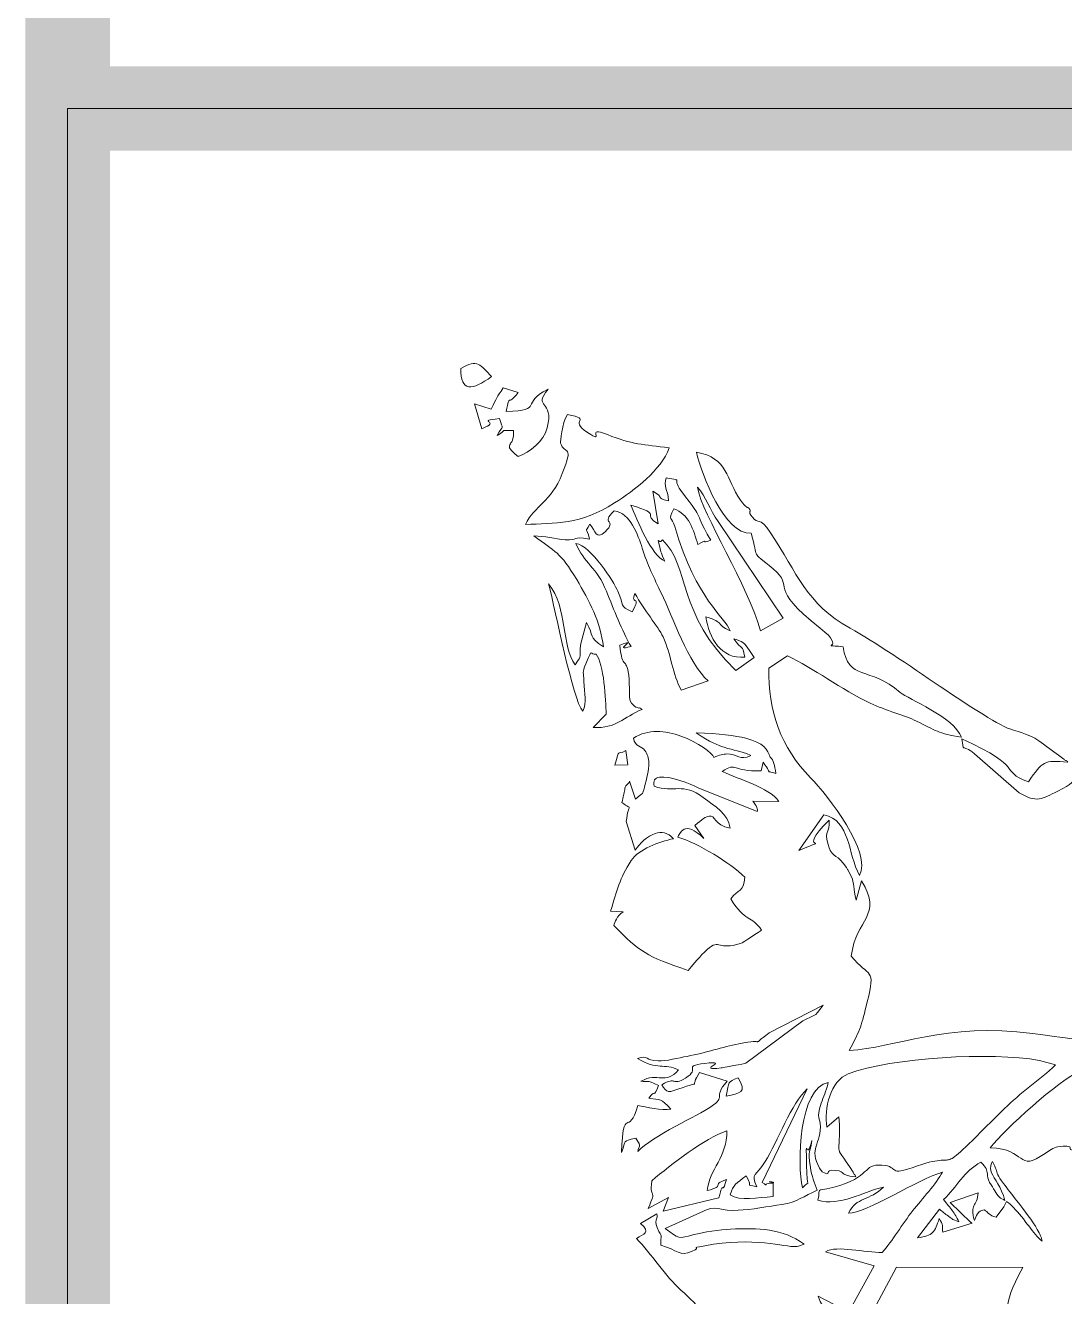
# Model space of a CAD drawing. Header units: millimetres. Extents: x 0 to 413, y 0 to 289.
# Drawn here: x 13.44 to 22.66, y 11.29 to 22.58 of the extents above; entities that cross this region are included whole.
import ezdxf

# ---------------------------------------------------------------- set-up
doc = ezdxf.new("R2010")
doc.units = ezdxf.units.MM
doc.layers.add('ШТАМП', color=7, linetype='Continuous', lineweight=5)

# ---------------------------------------------------------------- blocks, each defined once
blk = doc.blocks.new('A$C785F2B6D')
at = {"color": 0, "linetype": 'ByBlock', "lineweight": -2}
for points, knots in [([(14.379, 101.035), (15.373, 101.683), (15.583, 101.213), (16.231, 100.559), (16.231, 100.559), (15.057, 99.678), (14.357, 99.631), (14.379, 101.035)], [0, 0, 0, 0, 0.333333, 0.333333, 0.333333, 0.333333, 1, 1, 1, 1]), ([(16.216, 98.586), (16.542, 99.303), (16.522, 99.271), (16.939, 99.871), (16.939, 99.871), (16.939, 99.871), (17.824, 99.585), (17.824, 99.585), (17.824, 99.585), (17.152, 98.67), (17.348, 99.649), (17.115, 98.444), (17.115, 98.444), (19.478, 98.554), (17.878, 98.907), (19.636, 99.796), (19.636, 99.796), (18.648, 98.586), (20.05, 99.197), (19.579, 97.469), (19.579, 97.469), (19.356, 96.65), (18.551, 96), (17.837, 95.741), (17.837, 95.741), (16.776, 96.589), (17.642, 96.22), (17.547, 97.296), (17.547, 97.296), (16.596, 97.299), (17.262, 97.388), (16.574, 97.008), (16.574, 97.008), (16.944, 97.732), (16.949, 97.257), (16.702, 98.024), (16.702, 98.024), (15.167, 97.848), (16.902, 97.891), (15.645, 97.412), (15.645, 97.412), (15.645, 97.412), (15.209, 98.918), (15.209, 98.918), (15.209, 98.918), (15.209, 98.918), (16.216, 98.586), (16.216, 98.586)], [0, 0, 0, 0, 0.076923, 0.076923, 0.076923, 0.076923, 0.153846, 0.153846, 0.153846, 0.153846, 0.230769, 0.230769, 0.230769, 0.230769, 0.307692, 0.307692, 0.307692, 0.307692, 0.384615, 0.384615, 0.384615, 0.384615, 0.461538, 0.461538, 0.461538, 0.461538, 0.538462, 0.538462, 0.538462, 0.538462, 0.615385, 0.615385, 0.615385, 0.615385, 0.692308, 0.692308, 0.692308, 0.692308, 0.769231, 0.769231, 0.769231, 0.769231, 0.846154, 0.846154, 0.846154, 0.846154, 1, 1, 1, 1]), ([(23.213, 97.057), (24.682, 96.453), (25.374, 96.468), (26.926, 96.26), (26.926, 96.26), (26.429, 94.904), (24.853, 93.72), (23.632, 92.938), (23.632, 92.938), (21.573, 91.621), (20.041, 91.728), (18.264, 91.64), (18.264, 91.64), (18.832, 92.804), (19.784, 92.944), (20.491, 94.704), (20.491, 94.704), (21.213, 96.5), (20.617, 95.829), (20.388, 96.535), (20.388, 96.535), (20.355, 96.637), (20.461, 97.713), (20.807, 98.276), (20.807, 98.276), (22.405, 97.926), (20.786, 97.974), (22.009, 97.184), (22.009, 97.184), (23.173, 96.432), (21.778, 97.646), (23.213, 97.057)], [0, 0, 0, 0, 0.111111, 0.111111, 0.111111, 0.111111, 0.222222, 0.222222, 0.222222, 0.222222, 0.333333, 0.333333, 0.333333, 0.333333, 0.444444, 0.444444, 0.444444, 0.444444, 0.555556, 0.555556, 0.555556, 0.555556, 0.666667, 0.666667, 0.666667, 0.666667, 0.777778, 0.777778, 0.777778, 0.777778, 1, 1, 1, 1]), ([(31.85, 91.11), (30.25, 91.027), (28.89, 94.624), (28.561, 96), (28.561, 96), (30.477, 95.663), (30.343, 94.373), (31.207, 93.113), (31.207, 93.113), (31.568, 92.585), (31.659, 92.702), (31.723, 92.62), (31.723, 92.62), (31.927, 92.364), (31.599, 92.515), (31.933, 92.074), (31.933, 92.074), (32.284, 91.613), (32.332, 92.188), (33.032, 91.134), (33.032, 91.134), (34.643, 88.71), (35.163, 86.859), (37.815, 85.397), (37.815, 85.397), (40.807, 83.747), (45.995, 79.748), (47.648, 79.25), (47.648, 79.25), (49.264, 78.763), (48.766, 78.833), (50.686, 77.518), (50.686, 77.518), (50.711, 77.501), (50.787, 77.384), (50.804, 77.423), (50.804, 77.423), (50.822, 77.46), (50.885, 77.362), (50.919, 77.325), (50.919, 77.325), (49.477, 77.456), (49.428, 77.393), (48.544, 76.139), (48.544, 76.139), (46.666, 76.871), (48.518, 76.908), (44.532, 78.741), (44.532, 78.741), (44.703, 77.808), (44.453, 78.524), (45.308, 77.825), (45.308, 77.825), (45.308, 77.825), (47.997, 75.489), (47.997, 75.489), (47.997, 75.489), (49.061, 74.85), (49.338, 75.104), (50.327, 75.588), (50.327, 75.588), (52.026, 76.419), (50.921, 76.43), (51.863, 77.463), (51.863, 77.463), (52.429, 76.472), (51.459, 72.797), (51.474, 71.423), (51.474, 71.423), (52.656, 70.497), (52.781, 71.487), (54.386, 70.211), (54.386, 70.211), (54.481, 68.413), (53.87, 67.465), (55.256, 65.863), (55.256, 65.863), (55.256, 65.863), (58.246, 63.141), (58.246, 63.141), (58.246, 63.141), (51.088, 60.52), (54.147, 60.254), (48.8, 60.984), (48.8, 60.984), (43.635, 61.688), (40.454, 60.092), (37.76, 59.964), (37.76, 59.964), (38.453, 61.234), (38.493, 61.457), (38.847, 62.884), (38.847, 62.884), (39.372, 64.995), (38.968, 64.312), (37.881, 65.641), (37.881, 65.641), (38.167, 67.979), (39.824, 68.02), (38.503, 70.173), (38.503, 70.173), (38.503, 70.173), (38.187, 69.015), (38.187, 69.015), (38.187, 69.015), (37.993, 69.753), (38.071, 70.026), (37.898, 70.43), (37.898, 70.43), (37.898, 70.43), (37.682, 70.834), (37.682, 70.834), (37.682, 70.834), (37.656, 70.877), (37.626, 70.941), (37.598, 70.984), (37.598, 70.984), (37.051, 71.826), (36.787, 71.506), (36.525, 72.238), (36.525, 72.238), (36.514, 72.267), (36.497, 72.333), (36.489, 72.364), (36.489, 72.364), (36.23, 73.338), (36.613, 72.964), (36.56, 73.844), (36.56, 73.844), (34.363, 71.684), (37.011, 72.943), (34.728, 72.009), (34.728, 72.009), (34.728, 72.009), (36.238, 74.163), (36.238, 74.163), (36.238, 74.163), (37.835, 73.812), (37.666, 71.832), (38.38, 70.505), (38.38, 70.505), (39.154, 71.871), (36.497, 75.308), (35.434, 76.393), (35.434, 76.393), (33.652, 78.211), (32.859, 80.42), (32.921, 82.996), (32.921, 82.996), (32.921, 82.996), (34.05, 83.725), (34.05, 83.725), (34.05, 83.725), (35.564, 83.026), (37.306, 81.687), (39.025, 80.877), (39.025, 80.877), (39.966, 80.434), (41.093, 80.152), (41.819, 79.799), (41.819, 79.799), (42.998, 79.225), (43.08, 79.06), (44.515, 78.838), (44.515, 78.838), (44.07, 80.033), (41.304, 81.13), (40.838, 81.531), (40.838, 81.531), (38.973, 83.134), (37.697, 82.185), (37.397, 84.281), (37.397, 84.281), (35.698, 84.446), (37.743, 84.048), (36.022, 85.395), (36.022, 85.395), (32.727, 87.976), (34.571, 87.813), (33.185, 88.963), (33.185, 88.963), (31.73, 90.17), (32.388, 89.441), (31.85, 91.11)], [0, 0, 0, 0, 0.021277, 0.021277, 0.021277, 0.021277, 0.042553, 0.042553, 0.042553, 0.042553, 0.06383, 0.06383, 0.06383, 0.06383, 0.085106, 0.085106, 0.085106, 0.085106, 0.106383, 0.106383, 0.106383, 0.106383, 0.12766, 0.12766, 0.12766, 0.12766, 0.148936, 0.148936, 0.148936, 0.148936, 0.170213, 0.170213, 0.170213, 0.170213, 0.191489, 0.191489, 0.191489, 0.191489, 0.212766, 0.212766, 0.212766, 0.212766, 0.234043, 0.234043, 0.234043, 0.234043, 0.255319, 0.255319, 0.255319, 0.255319, 0.276596, 0.276596, 0.276596, 0.276596, 0.297872, 0.297872, 0.297872, 0.297872, 0.319149, 0.319149, 0.319149, 0.319149, 0.340426, 0.340426, 0.340426, 0.340426, 0.361702, 0.361702, 0.361702, 0.361702, 0.382979, 0.382979, 0.382979, 0.382979, 0.404255, 0.404255, 0.404255, 0.404255, 0.425532, 0.425532, 0.425532, 0.425532, 0.446809, 0.446809, 0.446809, 0.446809, 0.468085, 0.468085, 0.468085, 0.468085, 0.489362, 0.489362, 0.489362, 0.489362, 0.510638, 0.510638, 0.510638, 0.510638, 0.531915, 0.531915, 0.531915, 0.531915, 0.553191, 0.553191, 0.553191, 0.553191, 0.574468, 0.574468, 0.574468, 0.574468, 0.595745, 0.595745, 0.595745, 0.595745, 0.617021, 0.617021, 0.617021, 0.617021, 0.638298, 0.638298, 0.638298, 0.638298, 0.659574, 0.659574, 0.659574, 0.659574, 0.680851, 0.680851, 0.680851, 0.680851, 0.702128, 0.702128, 0.702128, 0.702128, 0.723404, 0.723404, 0.723404, 0.723404, 0.744681, 0.744681, 0.744681, 0.744681, 0.765957, 0.765957, 0.765957, 0.765957, 0.787234, 0.787234, 0.787234, 0.787234, 0.808511, 0.808511, 0.808511, 0.808511, 0.829787, 0.829787, 0.829787, 0.829787, 0.851064, 0.851064, 0.851064, 0.851064, 0.87234, 0.87234, 0.87234, 0.87234, 0.893617, 0.893617, 0.893617, 0.893617, 0.914894, 0.914894, 0.914894, 0.914894, 0.93617, 0.93617, 0.93617, 0.93617, 0.957447, 0.957447, 0.957447, 0.957447, 1, 1, 1, 1]), ([(26.891, 93.063), (26.819, 93.827), (26.571, 93.908), (26.741, 94.449), (26.741, 94.449), (27.899, 94.21), (27, 94.543), (27.633, 93.69), (27.633, 93.69), (29.268, 91.486), (28.175, 92.924), (29.421, 90.692), (29.421, 90.692), (28.71, 90.399), (29.428, 90.885), (28.646, 90.433), (28.646, 90.433), (28.396, 91.319), (28.101, 92.297), (27.197, 92.582), (27.197, 92.582), (26.845, 91.808), (27.066, 92.166), (27.258, 91.523), (27.258, 91.523), (28.6, 87.044), (30.247, 86.122), (30.596, 85.237), (30.596, 85.237), (29.662, 85.661), (30.337, 85.701), (29.132, 86.087), (29.132, 86.087), (29.307, 84.81), (30.037, 83.528), (31.483, 83.651), (31.483, 83.651), (31.304, 84.541), (31.333, 83.96), (30.818, 84.746), (30.818, 84.746), (31.418, 84.545), (31.27, 84.753), (32.045, 83.64), (32.045, 83.64), (32.045, 83.64), (30.944, 82.855), (30.944, 82.855), (30.944, 82.855), (27.338, 86.263), (28.187, 89.175), (26.512, 90.709), (26.512, 90.709), (26.257, 90.354), (26.156, 91.22), (26.419, 89.986), (26.419, 89.986), (26.422, 89.973), (26.631, 89.517), (26.66, 89.437), (26.66, 89.437), (25.88, 89.731), (24.969, 91.931), (24.617, 92.814), (24.617, 92.814), (26.638, 92.205), (25.203, 92.286), (26.26, 91.682), (26.26, 91.682), (26.26, 91.682), (25.934, 93.653), (25.934, 93.653), (25.934, 93.653), (26.734, 93.211), (26.012, 93.268), (26.891, 93.063)], [0, 0, 0, 0, 0.05, 0.05, 0.05, 0.05, 0.1, 0.1, 0.1, 0.1, 0.15, 0.15, 0.15, 0.15, 0.2, 0.2, 0.2, 0.2, 0.25, 0.25, 0.25, 0.25, 0.3, 0.3, 0.3, 0.3, 0.35, 0.35, 0.35, 0.35, 0.4, 0.4, 0.4, 0.4, 0.45, 0.45, 0.45, 0.45, 0.5, 0.5, 0.5, 0.5, 0.55, 0.55, 0.55, 0.55, 0.6, 0.6, 0.6, 0.6, 0.65, 0.65, 0.65, 0.65, 0.7, 0.7, 0.7, 0.7, 0.75, 0.75, 0.75, 0.75, 0.8, 0.8, 0.8, 0.8, 0.85, 0.85, 0.85, 0.85, 0.9, 0.9, 0.9, 0.9, 1, 1, 1, 1]), ([(32.412, 85.238), (31.707, 87.94), (28.909, 92.225), (28.621, 93.898), (28.621, 93.898), (29.169, 93.292), (29.333, 92.547), (29.868, 91.82), (29.868, 91.82), (29.868, 91.82), (33.786, 86), (33.786, 86), (33.786, 86), (33.786, 86), (32.412, 85.238), (32.412, 85.238)], [0, 0, 0, 0, 0.2, 0.2, 0.2, 0.2, 0.4, 0.4, 0.4, 0.4, 0.6, 0.6, 0.6, 0.6, 1, 1, 1, 1]), ([(22.155, 91.659), (22.483, 91.258), (22.53, 90.685), (23.064, 91.202), (23.064, 91.202), (23.864, 91.975), (22.71, 91.61), (23.617, 92.473), (23.617, 92.473), (24.586, 92.328), (25.04, 91.023), (25.299, 90.211), (25.299, 90.211), (25.616, 89.217), (26.005, 88.438), (26.453, 87.496), (26.453, 87.496), (27.1, 86.135), (28.095, 83.252), (29.278, 82.218), (29.278, 82.218), (29.278, 82.218), (27.653, 81.663), (27.653, 81.663), (27.653, 81.663), (27.122, 82.589), (27.033, 83.871), (26.556, 84.869), (26.556, 84.869), (26.23, 85.552), (25.406, 86.465), (24.862, 87.488), (24.862, 87.488), (24.554, 86.7), (25.288, 87.487), (24.698, 86.377), (24.698, 86.377), (23.886, 86.741), (24.25, 86.734), (23.841, 87.622), (23.841, 87.622), (23.59, 88.168), (22.214, 90.371), (21.311, 90.496), (21.311, 90.496), (21.783, 89.325), (22.57, 89.059), (23.15, 87.621), (23.15, 87.621), (23.6, 86.504), (24.068, 85.264), (24.627, 84.295), (24.627, 84.295), (23.375, 83.964), (25.245, 84.845), (23.943, 84.373), (23.943, 84.373), (24.1, 82.783), (24.396, 83.801), (24.516, 82.305), (24.516, 82.305), (24.539, 82.026), (24.497, 81.217), (24.581, 81.029), (24.581, 81.029), (24.778, 80.589), (25.101, 80.587), (25.102, 80.588), (25.102, 80.588), (25.128, 80.637), (25.228, 80.541), (25.287, 80.508), (25.287, 80.508), (24.162, 80.035), (23.74, 79.345), (22.351, 79.417), (22.351, 79.417), (22.351, 79.417), (23.13, 80.217), (23.13, 80.217), (23.13, 80.217), (23.11, 81.092), (22.999, 83.252), (22.522, 83.825), (22.522, 83.825), (22.127, 83.758), (22.355, 84.334), (21.908, 83.247), (21.908, 83.247), (21.671, 82.672), (21.773, 82.784), (21.795, 82.189), (21.795, 82.189), (21.824, 81.427), (21.97, 80.935), (21.72, 80.393), (21.72, 80.393), (21.098, 81.143), (20.117, 86.357), (19.663, 88.074), (19.663, 88.074), (20.847, 86.589), (20.412, 84.3), (21.263, 83.198), (21.263, 83.198), (21.741, 83.857), (21.457, 83.53), (21.613, 84.481), (21.613, 84.481), (21.613, 84.481), (21.942, 85.744), (21.942, 85.744), (21.942, 85.744), (22.438, 84.876), (22.016, 84.901), (22.962, 84.278), (22.962, 84.278), (22.793, 85.754), (22.109, 87.055), (21.354, 88.323), (21.354, 88.323), (20.348, 90.011), (20.071, 89.977), (18.783, 90.957), (18.783, 90.957), (19.429, 90.955), (20.049, 90.763), (20.667, 90.721), (20.667, 90.721), (21.529, 90.663), (20.997, 90.981), (22.126, 90.756), (22.126, 90.756), (21.934, 91.595), (21.808, 91.072), (22.155, 91.659)], [0, 0, 0, 0, 0.028571, 0.028571, 0.028571, 0.028571, 0.057143, 0.057143, 0.057143, 0.057143, 0.085714, 0.085714, 0.085714, 0.085714, 0.114286, 0.114286, 0.114286, 0.114286, 0.142857, 0.142857, 0.142857, 0.142857, 0.171429, 0.171429, 0.171429, 0.171429, 0.2, 0.2, 0.2, 0.2, 0.228571, 0.228571, 0.228571, 0.228571, 0.257143, 0.257143, 0.257143, 0.257143, 0.285714, 0.285714, 0.285714, 0.285714, 0.314286, 0.314286, 0.314286, 0.314286, 0.342857, 0.342857, 0.342857, 0.342857, 0.371429, 0.371429, 0.371429, 0.371429, 0.4, 0.4, 0.4, 0.4, 0.428571, 0.428571, 0.428571, 0.428571, 0.457143, 0.457143, 0.457143, 0.457143, 0.485714, 0.485714, 0.485714, 0.485714, 0.514286, 0.514286, 0.514286, 0.514286, 0.542857, 0.542857, 0.542857, 0.542857, 0.571429, 0.571429, 0.571429, 0.571429, 0.6, 0.6, 0.6, 0.6, 0.628571, 0.628571, 0.628571, 0.628571, 0.657143, 0.657143, 0.657143, 0.657143, 0.685714, 0.685714, 0.685714, 0.685714, 0.714286, 0.714286, 0.714286, 0.714286, 0.742857, 0.742857, 0.742857, 0.742857, 0.771429, 0.771429, 0.771429, 0.771429, 0.8, 0.8, 0.8, 0.8, 0.828571, 0.828571, 0.828571, 0.828571, 0.857143, 0.857143, 0.857143, 0.857143, 0.885714, 0.885714, 0.885714, 0.885714, 0.914286, 0.914286, 0.914286, 0.914286, 0.942857, 0.942857, 0.942857, 0.942857, 1, 1, 1, 1]), ([(24.784, 78.78), (25.626, 79.341), (26.706, 79.226), (27.632, 78.895), (27.632, 78.895), (28.677, 78.522), (29.526, 77.875), (29.616, 77.612), (29.616, 77.612), (29.938, 77.759), (30.185, 77.814), (30.385, 77.821), (30.385, 77.821), (31.018, 77.842), (31.194, 77.375), (31.829, 77.737), (31.829, 77.737), (31.134, 78.063), (30.867, 78), (30.225, 78.227), (30.225, 78.227), (29.853, 78.359), (29.411, 78.506), (28.538, 79.101), (28.538, 79.101), (29.946, 79.045), (30.888, 78.928), (31.528, 78.767), (31.528, 78.767), (32.624, 78.493), (32.839, 78.087), (33.001, 77.623), (33.001, 77.623), (33.213, 77.433), (33.273, 77.14), (33.345, 76.639), (33.345, 76.639), (32.58, 76.922), (33.246, 76.397), (32.581, 77.332), (32.581, 77.332), (32.581, 77.332), (32.464, 76.809), (32.464, 76.809), (32.464, 76.809), (30.612, 76.747), (31.066, 77.366), (30.106, 76.774), (30.106, 76.774), (31.201, 76.244), (32.85, 75.85), (33.534, 74.961), (33.534, 74.961), (33.534, 74.961), (31.952, 74.976), (31.952, 74.976), (31.952, 74.976), (32.189, 74.714), (32.276, 74.452), (32.229, 74.36), (32.229, 74.36), (32.229, 74.36), (28.672, 75.79), (28.672, 75.79), (28.672, 75.79), (28.201, 76.023), (26.953, 76.519), (26.342, 76.423), (26.342, 76.423), (26.071, 76.381), (25.925, 76.222), (26.024, 75.874), (26.024, 75.874), (27.242, 75.438), (27.721, 76.157), (28.978, 75.195), (28.978, 75.195), (29.682, 74.656), (30.471, 74.231), (30.59, 73.36), (30.59, 73.36), (29.611, 73.511), (29.721, 74.172), (29.321, 74.084), (29.321, 74.084), (29.158, 74.049), (28.909, 73.888), (28.466, 73.517), (28.466, 73.517), (28.466, 73.517), (29.016, 72.727), (29.016, 72.727), (29.016, 72.727), (28.421, 73.323), (28.052, 73.388), (27.82, 73.285), (27.82, 73.285), (27.578, 73.177), (27.486, 72.882), (27.445, 72.817), (27.445, 72.817), (28.052, 72.635), (28.847, 72.245), (29.603, 71.787), (29.603, 71.787), (30.331, 71.347), (31.023, 70.843), (31.477, 70.402), (31.477, 70.402), (31.407, 69.461), (31.056, 69.707), (30.629, 69.096), (30.629, 69.096), (31.485, 67.666), (31.89, 68.124), (32.479, 67.207), (32.479, 67.207), (32.401, 67.145), (31.369, 66.459), (31.22, 66.409), (31.22, 66.409), (29.877, 65.958), (29.979, 66.721), (29.233, 66.065), (29.233, 66.065), (28.977, 65.84), (28.62, 65.448), (28.07, 64.781), (28.07, 64.781), (25.525, 65.638), (25.178, 65.89), (23.59, 67.484), (23.59, 67.484), (23.671, 67.697), (23.753, 68.055), (24.149, 68.31), (24.149, 68.31), (24.149, 68.31), (23.394, 68.348), (23.394, 68.348), (23.394, 68.348), (23.779, 69.61), (23.932, 70.323), (24.638, 71.401), (24.638, 71.401), (25.083, 72.081), (26.339, 72.545), (27.174, 72.717), (27.174, 72.717), (26.846, 73.097), (26.455, 73.153), (26.079, 73.031), (26.079, 73.031), (25.605, 72.877), (25.154, 72.441), (24.885, 72.02), (24.885, 72.02), (24.885, 72.02), (24.343, 73.751), (24.343, 73.751), (24.343, 73.751), (24.444, 74.985), (24.813, 74.352), (24.069, 74.905), (24.069, 74.905), (24.179, 75.249), (24.181, 75.423), (24.258, 75.663), (24.258, 75.663), (24.196, 75.94), (24.481, 75.97), (24.538, 76.18), (24.538, 76.18), (24.538, 76.18), (24.893, 75.09), (24.893, 75.09), (24.893, 75.09), (25.427, 75.557), (25.292, 75.317), (25.43, 75.815), (25.43, 75.815), (25.575, 76.34), (25.716, 76.842), (25.702, 77.284), (25.702, 77.284), (25.693, 77.561), (25.624, 77.814), (25.458, 78.035), (25.458, 78.035), (25.242, 78.301), (24.856, 78.234), (24.784, 78.78)], [0, 0, 0, 0, 0.020408, 0.020408, 0.020408, 0.020408, 0.040816, 0.040816, 0.040816, 0.040816, 0.061224, 0.061224, 0.061224, 0.061224, 0.081633, 0.081633, 0.081633, 0.081633, 0.102041, 0.102041, 0.102041, 0.102041, 0.122449, 0.122449, 0.122449, 0.122449, 0.142857, 0.142857, 0.142857, 0.142857, 0.163265, 0.163265, 0.163265, 0.163265, 0.183673, 0.183673, 0.183673, 0.183673, 0.204082, 0.204082, 0.204082, 0.204082, 0.22449, 0.22449, 0.22449, 0.22449, 0.244898, 0.244898, 0.244898, 0.244898, 0.265306, 0.265306, 0.265306, 0.265306, 0.285714, 0.285714, 0.285714, 0.285714, 0.306122, 0.306122, 0.306122, 0.306122, 0.326531, 0.326531, 0.326531, 0.326531, 0.346939, 0.346939, 0.346939, 0.346939, 0.367347, 0.367347, 0.367347, 0.367347, 0.387755, 0.387755, 0.387755, 0.387755, 0.408163, 0.408163, 0.408163, 0.408163, 0.428571, 0.428571, 0.428571, 0.428571, 0.44898, 0.44898, 0.44898, 0.44898, 0.469388, 0.469388, 0.469388, 0.469388, 0.489796, 0.489796, 0.489796, 0.489796, 0.510204, 0.510204, 0.510204, 0.510204, 0.530612, 0.530612, 0.530612, 0.530612, 0.55102, 0.55102, 0.55102, 0.55102, 0.571429, 0.571429, 0.571429, 0.571429, 0.591837, 0.591837, 0.591837, 0.591837, 0.612245, 0.612245, 0.612245, 0.612245, 0.632653, 0.632653, 0.632653, 0.632653, 0.653061, 0.653061, 0.653061, 0.653061, 0.673469, 0.673469, 0.673469, 0.673469, 0.693878, 0.693878, 0.693878, 0.693878, 0.714286, 0.714286, 0.714286, 0.714286, 0.734694, 0.734694, 0.734694, 0.734694, 0.755102, 0.755102, 0.755102, 0.755102, 0.77551, 0.77551, 0.77551, 0.77551, 0.795918, 0.795918, 0.795918, 0.795918, 0.816327, 0.816327, 0.816327, 0.816327, 0.836735, 0.836735, 0.836735, 0.836735, 0.857143, 0.857143, 0.857143, 0.857143, 0.877551, 0.877551, 0.877551, 0.877551, 0.897959, 0.897959, 0.897959, 0.897959, 0.918367, 0.918367, 0.918367, 0.918367, 0.938776, 0.938776, 0.938776, 0.938776, 0.959184, 0.959184, 0.959184, 0.959184, 1, 1, 1, 1]), ([(23.658, 77.15), (23.999, 78.267), (23.702, 77.672), (24.319, 78.035), (24.319, 78.035), (24.319, 78.035), (24.444, 77.168), (24.444, 77.168), (24.444, 77.168), (24.444, 77.168), (23.658, 77.15), (23.658, 77.15)], [0, 0, 0, 0, 0.25, 0.25, 0.25, 0.25, 0.5, 0.5, 0.5, 0.5, 1, 1, 1, 1]), ([(25.02, 59.479), (25.706, 59.704), (25.46, 59.356), (26.261, 59.33), (26.261, 59.33), (26.716, 59.315), (27.525, 59.518), (28.005, 59.609), (28.005, 59.609), (29.133, 59.822), (30.134, 60.174), (31.111, 60.371), (31.111, 60.371), (32.898, 60.731), (31.713, 60.105), (32.937, 61.029), (32.937, 61.029), (32.937, 61.029), (36.184, 62.692), (36.184, 62.692), (36.184, 62.692), (35.622, 61.867), (35.685, 62.161), (34.972, 61.746), (34.972, 61.746), (34.972, 61.746), (31.536, 59.192), (31.536, 59.192), (31.536, 59.192), (31.525, 59.189), (30.09, 58.914), (30.047, 58.909), (30.047, 58.909), (28.404, 58.718), (30.754, 59.406), (29.065, 59.184), (29.065, 59.184), (27.654, 58.999), (28.875, 58.897), (27.913, 58.303), (27.913, 58.303), (27.058, 57.775), (27.41, 58.452), (26.476, 57.899), (26.476, 57.899), (26.821, 57.4), (26.779, 57.383), (27.771, 57.74), (27.771, 57.74), (28.946, 58.164), (28.079, 57.609), (28.753, 58.64), (28.753, 58.64), (28.753, 58.64), (30.408, 58.11), (30.408, 58.11), (30.408, 58.11), (29.481, 57.033), (30.434, 57.27), (29.434, 56.568), (29.434, 56.568), (28.729, 56.074), (25.871, 54.796), (25.043, 53.884), (25.043, 53.884), (25.082, 54.283), (25.315, 54.063), (24.915, 54.684), (24.915, 54.684), (24.051, 54.446), (24.376, 54.618), (24.047, 53.82), (24.047, 53.82), (24.179, 56.738), (24.477, 54.67), (25.034, 56.644), (25.034, 56.644), (25.519, 56.56), (26.489, 56.325), (27.029, 56.422), (27.029, 56.422), (26.396, 57.096), (26.424, 56.99), (25.707, 57.089), (25.707, 57.089), (26.122, 57.729), (25.927, 56.959), (26.281, 57.851), (26.281, 57.851), (25.484, 58.256), (25.664, 58.01), (25.223, 58.11), (25.223, 58.11), (26.257, 58.686), (26.681, 57.845), (27.494, 58.794), (27.494, 58.794), (26.593, 59.23), (26.225, 58.739), (25.02, 59.479)], [0, 0, 0, 0, 0.038462, 0.038462, 0.038462, 0.038462, 0.076923, 0.076923, 0.076923, 0.076923, 0.115385, 0.115385, 0.115385, 0.115385, 0.153846, 0.153846, 0.153846, 0.153846, 0.192308, 0.192308, 0.192308, 0.192308, 0.230769, 0.230769, 0.230769, 0.230769, 0.269231, 0.269231, 0.269231, 0.269231, 0.307692, 0.307692, 0.307692, 0.307692, 0.346154, 0.346154, 0.346154, 0.346154, 0.384615, 0.384615, 0.384615, 0.384615, 0.423077, 0.423077, 0.423077, 0.423077, 0.461538, 0.461538, 0.461538, 0.461538, 0.5, 0.5, 0.5, 0.5, 0.538462, 0.538462, 0.538462, 0.538462, 0.576923, 0.576923, 0.576923, 0.576923, 0.615385, 0.615385, 0.615385, 0.615385, 0.653846, 0.653846, 0.653846, 0.653846, 0.692308, 0.692308, 0.692308, 0.692308, 0.730769, 0.730769, 0.730769, 0.730769, 0.769231, 0.769231, 0.769231, 0.769231, 0.807692, 0.807692, 0.807692, 0.807692, 0.846154, 0.846154, 0.846154, 0.846154, 0.884615, 0.884615, 0.884615, 0.884615, 0.923077, 0.923077, 0.923077, 0.923077, 1, 1, 1, 1]), ([(36.5, 58.03), (36.361, 57.445), (36.212, 57.211), (36.073, 56.783), (36.073, 56.783), (35.739, 55.758), (36.042, 56.012), (36.025, 55.357), (36.025, 55.357), (35.993, 54.186), (35.245, 53.954), (36.129, 52.648), (36.129, 52.648), (36.777, 52.327), (36.163, 52.837), (36.951, 52.741), (36.951, 52.741), (37.643, 52.657), (37.029, 52.47), (38.154, 52.347), (38.154, 52.347), (38.135, 52.397), (38.094, 52.523), (38.081, 52.49), (38.081, 52.49), (38.068, 52.456), (38.021, 52.604), (38.002, 52.632), (38.002, 52.632), (36.645, 54.69), (37.328, 53.216), (37.143, 55.965), (37.143, 55.965), (37.143, 55.965), (36.413, 55.336), (36.413, 55.336), (36.413, 55.336), (36.229, 56.456), (36.63, 58.151), (37.701, 58.556), (37.701, 58.556), (40.31, 59.542), (46.325, 59.893), (49.221, 59.361), (49.221, 59.361), (49.221, 59.361), (50.185, 59.091), (50.185, 59.091), (50.185, 59.091), (49.241, 58.215), (48.036, 57.383), (47.105, 56.46), (47.105, 56.46), (42.538, 51.934), (44.815, 54.049), (41.874, 53.009), (41.874, 53.009), (39.929, 52.32), (40.863, 52.983), (39.73, 53.057), (39.73, 53.057), (38.531, 53.134), (39.14, 52.337), (36.783, 51.712), (36.783, 51.712), (35.598, 51.398), (36.104, 51.813), (35.863, 50.941), (35.863, 50.941), (37.217, 50.57), (38.571, 51.433), (39.817, 51.74), (39.817, 51.74), (39.02, 50.895), (38.164, 51.155), (37.727, 50.168), (37.727, 50.168), (38.757, 50.15), (41.916, 52.202), (43.38, 52.637), (43.38, 52.637), (43.001, 51.938), (42.134, 51.002), (41.596, 50.325), (41.596, 50.325), (40.957, 49.521), (40.367, 48.481), (39.749, 47.802), (39.749, 47.802), (38.736, 47.768), (37.025, 48.252), (36.34, 47.844), (36.34, 47.844), (36.34, 47.844), (39.265, 46.99), (39.265, 46.99), (39.265, 46.99), (39.265, 46.99), (37.73, 44.219), (37.73, 44.219), (37.73, 44.219), (37.73, 44.219), (35.899, 45.159), (35.899, 45.159), (35.899, 45.159), (36.19, 44.246), (36.722, 44.148), (37.267, 43.503), (37.267, 43.503), (37.012, 42.556), (36.705, 42.404), (36.385, 41.599), (36.385, 41.599), (36.133, 40.965), (35.907, 40.234), (35.688, 39.571), (35.688, 39.571), (35.452, 38.858), (35.21, 38.242), (35.004, 37.502), (35.004, 37.502), (34.85, 36.949), (34.666, 35.99), (34.356, 35.612), (34.356, 35.612), (34.119, 35.324), (33.808, 35.375), (33.379, 36.205), (33.379, 36.205), (32.045, 38.791), (32.476, 38.786), (30.12, 42.548), (30.12, 42.548), (29.298, 43.859), (28.761, 44.513), (27.631, 45.533), (27.631, 45.533), (26.719, 46.356), (25.837, 47.726), (24.961, 48.637), (24.961, 48.637), (25.353, 48.919), (25.887, 48.984), (25.19, 49.546), (25.19, 49.546), (25.19, 49.546), (26.187, 50.119), (26.187, 50.119), (26.187, 50.119), (26.289, 49.787), (25.918, 49.78), (26.307, 49.067), (26.307, 49.067), (26.537, 48.645), (26.401, 48.923), (26.424, 48.231), (26.424, 48.231), (27.466, 47.965), (27.518, 47.502), (28.302, 47.867), (28.302, 47.867), (28.984, 48.184), (28.008, 47.995), (29.067, 48.201), (29.067, 48.201), (31.951, 48.764), (33.945, 48.114), (34.53, 48.148), (34.53, 48.148), (34.584, 48.151), (34.656, 48.169), (34.704, 48.176), (34.704, 48.176), (34.704, 48.176), (35.046, 48.296), (35.046, 48.296), (35.046, 48.296), (33.746, 49.251), (32.273, 49.274), (30.615, 49.199), (30.615, 49.199), (29.973, 49.17), (29.003, 49.029), (28.411, 48.87), (28.411, 48.87), (27.448, 48.613), (27.546, 48.598), (26.673, 49.244), (26.673, 49.244), (26.673, 49.244), (29.208, 50.387), (29.208, 50.387), (29.208, 50.387), (29.879, 50.599), (29.974, 50.277), (31.076, 50.335), (31.076, 50.335), (31.814, 50.375), (32.94, 50.575), (33.705, 50.686), (33.705, 50.686), (34.672, 50.826), (34.993, 51.201), (35.838, 51.54), (35.838, 51.54), (35.673, 51.986), (35.494, 52.41), (35.426, 52.911), (35.426, 52.911), (35.258, 54.147), (35.415, 53.633), (35.516, 54.546), (35.516, 54.546), (35.139, 52.987), (35.152, 55.467), (35.207, 52.58), (35.207, 52.58), (35.227, 51.506), (35.45, 52.285), (34.944, 51.684), (34.944, 51.684), (34.613, 53.116), (34.729, 57.746), (36.5, 58.03)], [0, 0, 0, 0, 0.017544, 0.017544, 0.017544, 0.017544, 0.035088, 0.035088, 0.035088, 0.035088, 0.052632, 0.052632, 0.052632, 0.052632, 0.070175, 0.070175, 0.070175, 0.070175, 0.087719, 0.087719, 0.087719, 0.087719, 0.105263, 0.105263, 0.105263, 0.105263, 0.122807, 0.122807, 0.122807, 0.122807, 0.140351, 0.140351, 0.140351, 0.140351, 0.157895, 0.157895, 0.157895, 0.157895, 0.175439, 0.175439, 0.175439, 0.175439, 0.192982, 0.192982, 0.192982, 0.192982, 0.210526, 0.210526, 0.210526, 0.210526, 0.22807, 0.22807, 0.22807, 0.22807, 0.245614, 0.245614, 0.245614, 0.245614, 0.263158, 0.263158, 0.263158, 0.263158, 0.280702, 0.280702, 0.280702, 0.280702, 0.298246, 0.298246, 0.298246, 0.298246, 0.315789, 0.315789, 0.315789, 0.315789, 0.333333, 0.333333, 0.333333, 0.333333, 0.350877, 0.350877, 0.350877, 0.350877, 0.368421, 0.368421, 0.368421, 0.368421, 0.385965, 0.385965, 0.385965, 0.385965, 0.403509, 0.403509, 0.403509, 0.403509, 0.421053, 0.421053, 0.421053, 0.421053, 0.438596, 0.438596, 0.438596, 0.438597, 0.45614, 0.45614, 0.45614, 0.45614, 0.473684, 0.473684, 0.473684, 0.473684, 0.491228, 0.491228, 0.491228, 0.491228, 0.508772, 0.508772, 0.508772, 0.508772, 0.526316, 0.526316, 0.526316, 0.526316, 0.54386, 0.54386, 0.54386, 0.54386, 0.561404, 0.561404, 0.561404, 0.561404, 0.578947, 0.578947, 0.578947, 0.578947, 0.596491, 0.596491, 0.596491, 0.596491, 0.614035, 0.614035, 0.614035, 0.614035, 0.631579, 0.631579, 0.631579, 0.631579, 0.649123, 0.649123, 0.649123, 0.649123, 0.666667, 0.666667, 0.666667, 0.666667, 0.684211, 0.684211, 0.684211, 0.684211, 0.701754, 0.701754, 0.701754, 0.701754, 0.719298, 0.719298, 0.719298, 0.719298, 0.736842, 0.736842, 0.736842, 0.736842, 0.754386, 0.754386, 0.754386, 0.754386, 0.77193, 0.77193, 0.77193, 0.77193, 0.789474, 0.789474, 0.789474, 0.789474, 0.807018, 0.807018, 0.807018, 0.807018, 0.824561, 0.824561, 0.824561, 0.824561, 0.842105, 0.842105, 0.842105, 0.842105, 0.859649, 0.859649, 0.859649, 0.859649, 0.877193, 0.877193, 0.877193, 0.877193, 0.894737, 0.894737, 0.894737, 0.894737, 0.912281, 0.912281, 0.912281, 0.912281, 0.929825, 0.929825, 0.929825, 0.929825, 0.947368, 0.947368, 0.947368, 0.947368, 0.964912, 0.964912, 0.964912, 0.964912, 1, 1, 1, 1]), ([(30.346, 57.213), (30.551, 58.129), (30.406, 58.051), (31.077, 58.313), (31.077, 58.313), (31.622, 57.418), (31.212, 57.402), (30.346, 57.213)], [0, 0, 0, 0, 0.333333, 0.333333, 0.333333, 0.333333, 1, 1, 1, 1]), ([(46.251, 54.093), (47.164, 55.263), (50.3, 58.1), (51.694, 58.764), (51.694, 58.764), (61.326, 52.868), (60.343, 40.893), (55.926, 31.888), (55.926, 31.888), (53.971, 27.903), (51.575, 23.465), (47.315, 21.568), (47.315, 21.568), (42.495, 19.421), (36.155, 20.83), (35.481, 26.802), (35.481, 26.802), (36.016, 27.415), (35.855, 26.956), (36.343, 27.519), (36.343, 27.519), (36.75, 27.989), (36.46, 28.002), (37.037, 28.404), (37.037, 28.404), (37.595, 28.793), (38.416, 28.845), (39.251, 29.397), (39.251, 29.397), (41.167, 30.661), (41.508, 30.006), (42.83, 32.153), (42.83, 32.153), (44.329, 32.625), (43.739, 32.134), (45.042, 33.187), (45.042, 33.187), (45.867, 33.854), (46.114, 34.41), (46.793, 34.868), (46.793, 34.868), (48.288, 35.876), (46.817, 35.467), (48.288, 36.557), (48.288, 36.557), (48.763, 36.909), (49.504, 37.994), (49.789, 38.491), (49.789, 38.491), (50.26, 39.31), (50.039, 39.653), (50.869, 40.625), (50.869, 40.625), (51.919, 41.851), (52.361, 43.925), (52.453, 45.453), (52.453, 45.453), (52.547, 47.031), (51.839, 45.887), (51.813, 47.842), (51.813, 47.842), (52.688, 47.368), (53.141, 46.827), (53.372, 46.32), (53.372, 46.32), (53.74, 45.511), (53.542, 44.788), (53.586, 44.559), (53.586, 44.559), (54.777, 44.207), (54.99, 45.105), (55.122, 46.178), (55.122, 46.178), (55.267, 47.353), (54.776, 47.636), (54.174, 48.568), (54.174, 48.568), (52.843, 50.628), (54.739, 52.346), (52.703, 54.175), (52.703, 54.175), (51.795, 53.998), (51.945, 53.712), (51.138, 53.971), (51.138, 53.971), (50.937, 54.036), (51.359, 54.32), (50.315, 54.164), (50.315, 54.164), (50.05, 54.125), (49.771, 53.907), (49.564, 53.764), (49.564, 53.764), (47.822, 52.558), (48.48, 54.072), (46.251, 54.093)], [0, 0, 0, 0, 0.04, 0.04, 0.04, 0.04, 0.08, 0.08, 0.08, 0.08, 0.12, 0.12, 0.12, 0.12, 0.16, 0.16, 0.16, 0.16, 0.2, 0.2, 0.2, 0.2, 0.24, 0.24, 0.24, 0.24, 0.28, 0.28, 0.28, 0.28, 0.32, 0.32, 0.32, 0.32, 0.36, 0.36, 0.36, 0.36, 0.4, 0.4, 0.4, 0.4, 0.44, 0.44, 0.44, 0.44, 0.48, 0.48, 0.48, 0.48, 0.52, 0.52, 0.52, 0.52, 0.56, 0.56, 0.56, 0.56, 0.6, 0.6, 0.6, 0.6, 0.64, 0.64, 0.64, 0.64, 0.68, 0.68, 0.68, 0.68, 0.72, 0.72, 0.72, 0.72, 0.76, 0.76, 0.76, 0.76, 0.8, 0.8, 0.8, 0.8, 0.84, 0.84, 0.84, 0.84, 0.88, 0.88, 0.88, 0.88, 0.92, 0.92, 0.92, 0.92, 1, 1, 1, 1]), ([(32.194, 51.748), (31.806, 52.618), (32.148, 52.355), (32.708, 53.268), (32.708, 53.268), (33.434, 54.45), (34.299, 56.826), (35.238, 57.648), (35.238, 57.648), (35.238, 57.648), (32.53, 52.009), (32.53, 52.009), (32.53, 52.009), (32.941, 51.728), (32.593, 51.934), (32.882, 51.953), (32.882, 51.953), (33.823, 52.015), (32.412, 52.125), (33.179, 51.989), (33.179, 51.989), (33.179, 51.989), (33.182, 51.165), (33.182, 51.165), (33.182, 51.165), (32.247, 51.109), (31.211, 50.876), (30.588, 51.263), (30.588, 51.263), (30.806, 51.924), (30.942, 51.921), (31.549, 52.41), (31.549, 52.41), (32.056, 51.563), (31.376, 51.995), (32.194, 51.748)], [0, 0, 0, 0, 0.1, 0.1, 0.1, 0.1, 0.2, 0.2, 0.2, 0.2, 0.3, 0.3, 0.3, 0.3, 0.4, 0.4, 0.4, 0.4, 0.5, 0.5, 0.5, 0.5, 0.6, 0.6, 0.6, 0.6, 0.7, 0.7, 0.7, 0.7, 0.8, 0.8, 0.8, 0.8, 1, 1, 1, 1]), ([(25.874, 52.115), (27.049, 53.089), (29.043, 54.67), (30.393, 55.13), (30.393, 55.13), (30.425, 53.512), (29.339, 52.857), (29.212, 51.521), (29.212, 51.521), (30.394, 51.832), (29.376, 51.833), (30.374, 52.198), (30.374, 52.198), (30.075, 51.092), (30.202, 52.341), (29.913, 51.081), (29.913, 51.081), (29.913, 51.081), (26.564, 50.277), (26.564, 50.277), (26.564, 50.277), (26.564, 50.277), (26.89, 51.106), (26.89, 51.106), (26.89, 51.106), (26.89, 51.106), (25.653, 50.439), (25.653, 50.439), (25.653, 50.439), (26.238, 51.774), (25.723, 50.821), (25.874, 52.115)], [0, 0, 0, 0, 0.111111, 0.111111, 0.111111, 0.111111, 0.222222, 0.222222, 0.222222, 0.222222, 0.333333, 0.333333, 0.333333, 0.333333, 0.444444, 0.444444, 0.444444, 0.444444, 0.555556, 0.555556, 0.555556, 0.555556, 0.666667, 0.666667, 0.666667, 0.666667, 0.777778, 0.777778, 0.777778, 0.777778, 1, 1, 1, 1]), ([(43.191, 50.397), (43.4, 50.242), (43.499, 50.142), (43.733, 49.98), (43.733, 49.98), (44.052, 49.762), (43.92, 49.808), (44.352, 49.638), (44.352, 49.638), (44.244, 49.927), (44.119, 50.118), (43.966, 50.317), (43.966, 50.317), (43.822, 50.505), (43.652, 50.7), (43.446, 50.992), (43.446, 50.992), (44.241, 51.737), (44.69, 52.712), (45.683, 53.241), (45.683, 53.241), (45.856, 53.069), (45.947, 52.951), (45.997, 52.847), (45.997, 52.847), (46.106, 52.624), (46.034, 52.468), (46.203, 52.003), (46.203, 52.003), (46.477, 51.635), (46.571, 51.362), (46.799, 51.127), (46.799, 51.127), (46.878, 51.045), (47.026, 51.011), (47.132, 50.919), (47.132, 50.919), (47.104, 51.028), (47.073, 51.13), (47.04, 51.225), (47.04, 51.225), (46.781, 51.968), (46.372, 52.351), (46.286, 52.741), (46.286, 52.741), (46.25, 52.906), (46.27, 53.073), (46.383, 53.268), (46.383, 53.268), (46.527, 53.04), (46.569, 52.91), (46.603, 52.79), (46.603, 52.79), (46.657, 52.603), (46.691, 52.436), (47.052, 51.949), (47.052, 51.949), (47.293, 51.624), (47.576, 51.265), (47.86, 50.901), (47.86, 50.901), (48.323, 50.305), (48.791, 49.694), (49.084, 49.184), (49.084, 49.184), (49.24, 48.913), (49.348, 48.669), (49.38, 48.473), (49.38, 48.473), (48.818, 48.918), (48.345, 49.803), (47.645, 50.508), (47.645, 50.508), (47.517, 50.638), (47.381, 50.761), (47.236, 50.874), (47.236, 50.874), (47.201, 50.822), (47.168, 50.745), (47.148, 50.708), (47.148, 50.708), (47.129, 50.673), (47.086, 50.589), (47.062, 50.547), (47.062, 50.547), (47.062, 50.547), (46.601, 49.924), (46.601, 49.924), (46.601, 49.924), (46.389, 49.961), (46.269, 50.049), (46.151, 50.153), (46.151, 50.153), (46.077, 50.219), (46.003, 50.292), (45.906, 50.363), (45.906, 50.363), (45.658, 50.35), (45.446, 50.209), (45.297, 49.714), (45.297, 49.714), (45.155, 50.221), (45.188, 50.439), (45.266, 50.613), (45.266, 50.613), (45.355, 50.81), (45.501, 50.952), (45.522, 51.395), (45.522, 51.395), (45.522, 51.395), (43.843, 50.81), (43.843, 50.81), (43.843, 50.81), (43.843, 50.81), (45.085, 49.593), (45.085, 49.593), (45.085, 49.593), (45.097, 49.626), (45.152, 49.529), (45.169, 49.553), (45.169, 49.553), (45.169, 49.553), (43.395, 49.026), (43.395, 49.026), (43.395, 49.026), (43.361, 49.169), (43.406, 49.259), (43.371, 49.419), (43.371, 49.419), (43.35, 49.519), (43.296, 49.646), (43.173, 49.833), (43.173, 49.833), (43.043, 49.442), (42.964, 49.176), (42.777, 48.995), (42.777, 48.995), (42.605, 48.829), (42.342, 48.734), (41.865, 48.68), (41.865, 48.68), (41.865, 48.68), (43.191, 50.397), (43.191, 50.397)], [0, 0, 0, 0, 0.027027, 0.027027, 0.027027, 0.027027, 0.054054, 0.054054, 0.054054, 0.054054, 0.081081, 0.081081, 0.081081, 0.081081, 0.108108, 0.108108, 0.108108, 0.108108, 0.135135, 0.135135, 0.135135, 0.135135, 0.162162, 0.162162, 0.162162, 0.162162, 0.189189, 0.189189, 0.189189, 0.189189, 0.216216, 0.216216, 0.216216, 0.216216, 0.243243, 0.243243, 0.243243, 0.243243, 0.27027, 0.27027, 0.27027, 0.27027, 0.297297, 0.297297, 0.297297, 0.297297, 0.324324, 0.324324, 0.324324, 0.324324, 0.351351, 0.351351, 0.351351, 0.351351, 0.378378, 0.378378, 0.378378, 0.378378, 0.405405, 0.405405, 0.405405, 0.405405, 0.432432, 0.432432, 0.432432, 0.432432, 0.459459, 0.459459, 0.459459, 0.459459, 0.486486, 0.486486, 0.486486, 0.486486, 0.513514, 0.513514, 0.513514, 0.513514, 0.540541, 0.540541, 0.540541, 0.540541, 0.567568, 0.567568, 0.567568, 0.567568, 0.594595, 0.594595, 0.594595, 0.594595, 0.621622, 0.621622, 0.621622, 0.621622, 0.648649, 0.648649, 0.648649, 0.648649, 0.675676, 0.675676, 0.675676, 0.675676, 0.702703, 0.702703, 0.702703, 0.702703, 0.72973, 0.72973, 0.72973, 0.72973, 0.756757, 0.756757, 0.756757, 0.756757, 0.783784, 0.783784, 0.783784, 0.783784, 0.810811, 0.810811, 0.810811, 0.810811, 0.837838, 0.837838, 0.837838, 0.837838, 0.864865, 0.864865, 0.864865, 0.864865, 0.891892, 0.891892, 0.891892, 0.891892, 0.918919, 0.918919, 0.918919, 0.918919, 0.945946, 0.945946, 0.945946, 0.945946, 1, 1, 1, 1]), ([(46.691, 43.126), (46.565, 43.267), (46.659, 43.44), (46.478, 43.651), (46.478, 43.651), (46.462, 43.705), (46.424, 43.888), (46.409, 43.938), (46.409, 43.938), (46.409, 43.938), (46.313, 44.226), (46.313, 44.226), (46.313, 44.226), (45.955, 43.301), (45.968, 43.258), (44.932, 43.374), (44.932, 43.374), (43.685, 43.515), (43.6, 43.77), (42.579, 43.198), (42.579, 43.198), (41.13, 42.385), (41.661, 42.78), (39.831, 43.385), (39.831, 43.385), (39.273, 43.569), (39.461, 43.481), (38.934, 43.808), (38.934, 43.808), (38.934, 43.808), (40.599, 46.909), (40.599, 46.909), (40.599, 46.909), (40.599, 46.909), (48.22, 46.901), (48.22, 46.901), (48.22, 46.901), (46.707, 44.284), (47.724, 44.352), (46.691, 43.126)], [0, 0, 0, 0, 0.090909, 0.090909, 0.090909, 0.090909, 0.181818, 0.181818, 0.181818, 0.181818, 0.272727, 0.272727, 0.272727, 0.272727, 0.363636, 0.363636, 0.363636, 0.363636, 0.454545, 0.454545, 0.454545, 0.454545, 0.545455, 0.545455, 0.545455, 0.545455, 0.636364, 0.636364, 0.636364, 0.636364, 0.727273, 0.727273, 0.727273, 0.727273, 0.818182, 0.818182, 0.818182, 0.818182, 1, 1, 1, 1])]:
    blk.add_open_spline(points, degree=3, knots=knots, dxfattribs=at)
blk = doc.blocks.new('A$C4C6A475C (2)111')
at = {"layer": 'ШТАМП', "color": 0, "linetype": 'ByBlock', "lineweight": -2, "const_width": 1}
blk.add_lwpolyline([(-532.148, 4.853), (-4.853, 4.853), (-4.853, 380.907), (-532.148, 380.907)], close=True, dxfattribs=at)
blk.add_lwpolyline([(-532.148, 29.12), (-4.853, 29.12)], dxfattribs=at)
at = {"layer": 'ШТАМП', "color": 0, "linetype": 'ByBlock', "lineweight": -2}
blk.add_lwpolyline([(-532.148, 29.12), (-532.148, 5.12), (-480.148, 5.12), (-480.148, 29.12)], close=True, dxfattribs=at)
at = {"layer": 'ШТАМП', "color": 251, "linetype": 'ByBlock', "lineweight": 5, "xscale": 0.1965941649481929, "yscale": 0.1965941649481929, "zscale": 0.1965941649481929}
blk.add_blockref('A$C785F2B6D', (-530.322, 6.177), dxfattribs=at)

msp = doc.modelspace()

# ---------------------------------------------------------------- block references
at = {"layer": 'ШТАМП', "color": 0, "lineweight": 5, "xscale": 0.75, "yscale": 0.75, "zscale": 0.75}
msp.add_blockref('A$C4C6A475C (2)111', (412.922, 0), dxfattribs=at)

doc.saveas('drawing.dxf')
